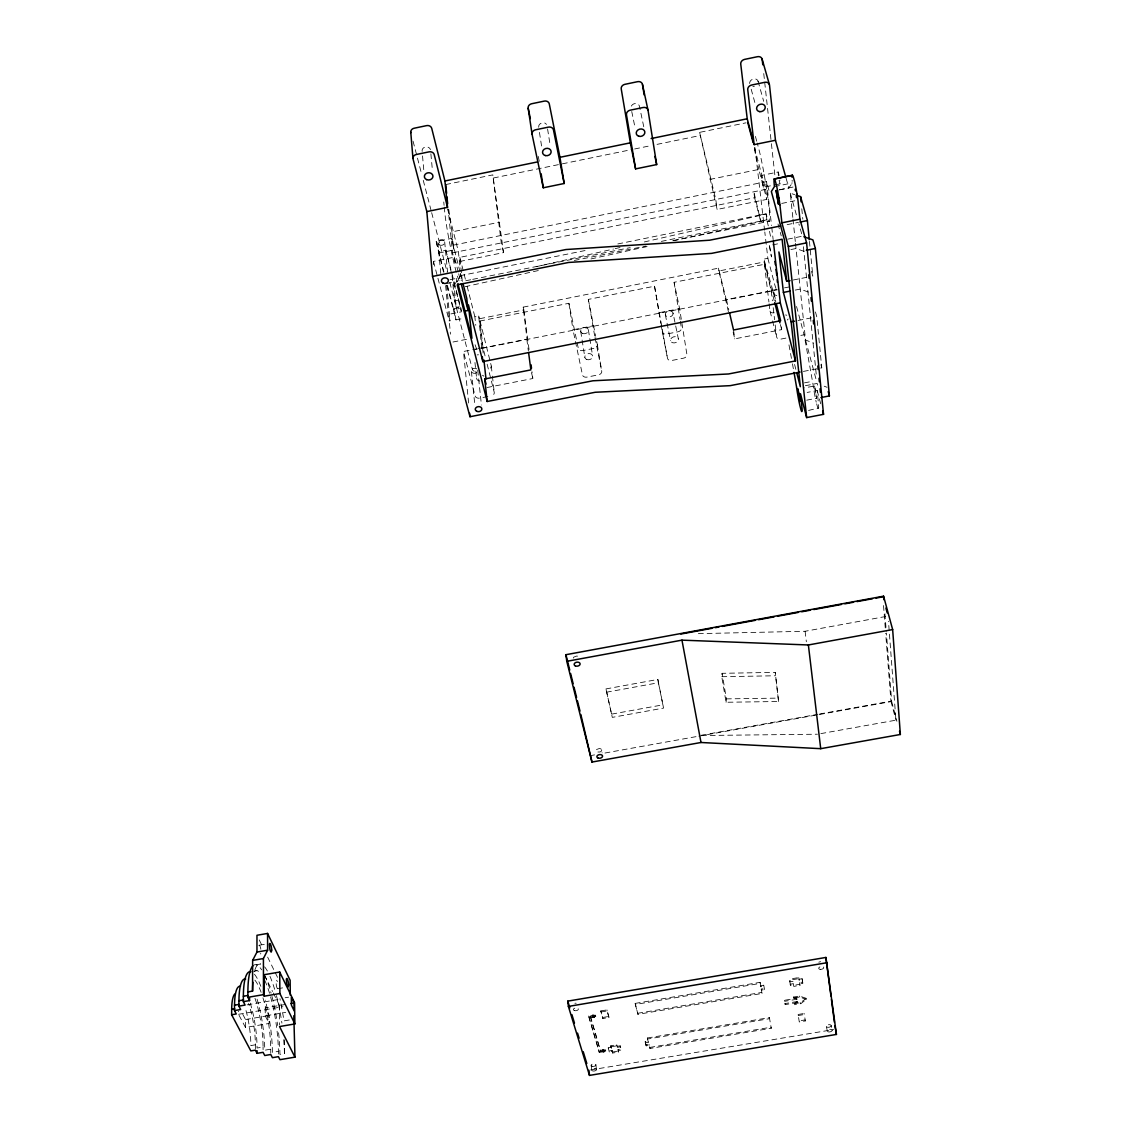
<?xml version="1.0" encoding="UTF-8"?>
<svg xmlns="http://www.w3.org/2000/svg" width="1132" height="1132" viewBox="0 0 1132 1132"><rect width="100%" height="100%" fill="white"/><g stroke="black" fill="none" stroke-linecap="round" stroke-linejoin="round"><path stroke-width="0.75" stroke-dasharray="5 3.75" d="M255.365 1048.812L255.365 1044.808A34.908 8.108 81.5 0 0 248.516 1003.504M285.618 1004.424L265.228 1007.919L269.076 1015.517L269.105 1023.455L245.488 1027.488L245.531 1019.55L241.682 1012.192M245.488 1027.488L238.541 1014.3L238.569 1011.102M481.666 348.104L478.723 316.026L474.86 316.79L475.78 325.309M778.561 701.5L775.236 672.366L722.089 673.314L721.777 676.71L726.065 702.264L778.561 701.5L775.236 672.366M438.551 253.073L454.088 249.946L451.795 238.357L436.202 241.484L443.574 272.303M451.795 238.357L454.088 249.946M726.065 702.264L726.376 698.883L722.089 673.314M814.573 385.998L816.625 398.238L814.573 385.998L804.527 387.823M260.827 953.682L260.77 953.795A4.386 0.976 80.9 0 1 260.233 953.653M808.559 410.421L818.634 408.015A16.598 1.316 80.1 0 0 818.606 405.199L817.163 390.498L807.158 392.436M453.819 285.575L460.837 275.585L460.285 270.208M779.297 189.893L788.834 187.969L792.343 182.96L792.117 180.271M481.411 348.288L527.003 339.119L523.182 307.14L718.509 268.157L726.249 299.626L772.859 290.528L775.816 302.003M592.998 1017.611L593.281 1015.206L588.711 1015.984L588.838 1017.031L593.409 1016.253L592.404 1014.923L595.687 1015.234L594.526 1017.357L592.998 1017.611L593.522 1016.027L590.48 1016.536L590.607 1017.583L600.526 1051.402L603.512 1050.906L602.521 1049.605L604.007 1049.364L605.846 1050.921L603.101 1052.208L603.597 1050.652M592.871 1016.564L595.687 1015.234M602.974 1051.161L605.719 1049.888M603.101 1052.208L603.37 1049.873L602.521 1049.605M794.452 1003.659L797.253 1001.509L797.452 1002.556L794.65 1004.707L794.452 1003.659L800.565 1002.641L806.182 998.325L806.394 999.372L800.763 1003.674L794.65 1004.707M779.156 175.46L778.193 171.993L761.341 175.46L763.336 187.261L773.382 185.238M778.193 171.993L778.349 175.856M763.336 187.261L761.44 175.403M775.052 184.898L780.189 183.823L779.934 180.03M446.956 285.222L455.998 319.889L453.776 308.711L453.776 309.687L459.479 308.541M536.2 266.699L613.445 249.026M615.157 248.63L620.308 247.455M644.334 241.951L766.208 214.047L767.623 218.816A41.021 2.872 80.5 0 0 768.175 200.279A41.021 2.872 80.5 0 0 758.553 147.967L757.209 143.014M465.054 286.707L539.228 270.35M590.961 258.945L647.886 246.394M673.766 240.677L766.902 220.146L768.571 227.051M445.739 184.558L492.802 174.88L503.542 252.606L454.979 262.426L452.531 252.818L448.173 209.066M754.45 147.57L765.671 189.398L766.803 199.402L717.122 209.434L699.633 132.359L746.016 122.822M493.51 177.979L560.637 164.182M562.363 163.829L632.944 149.325M634.656 148.971L650.15 145.787M657.041 144.372L700.071 135.543M460.017 271.793L453.253 245.163L451.923 231.904L499.736 222.169M709.92 179.394L758.808 169.446L766.803 199.402M453.253 245.163L766.576 181.587L769.774 193.459M443.956 272.119L438.608 251.629L445.909 250.144L460.908 308.258M774.429 186.582L792.343 182.96M452.531 252.818L765.671 189.398M779.552 189.794L794.31 186.794M433.74 264.676L433.457 261.407L454.456 257.162L458.276 272.161M462.323 281.444L459.847 257.346L754.563 197.718L753.841 191.69L760.662 221.065L766.831 219.82L766.123 213.778L759.94 215.023M781.703 203.435L794.791 200.788M585.046 250.554L460.837 275.585L461.177 280.51M617.831 243.946L766.123 213.778M450.041 279.703L456.578 278.387L457.455 281.811M446.532 283.566L453.748 282.109L461.417 311.824L448.357 314.413L450.069 320.88L449.248 321.049L450.479 334.166M465.79 280.736L470.983 279.703M472.709 279.349L630.184 247.653M661.343 241.385L766.831 219.82M574.278 260.473L646.018 246.054M672.762 240.663L769.519 221.207M787.136 224.645L798.484 222.367M459.295 306.758L456.238 307.366L454.555 300.886L459.139 299.966M787.674 239.163L802.362 236.22L798.909 223.91M453.89 308.668L460.554 307.338M772.675 244.866L780.797 243.239M790.9 249.549L796.037 248.516L806.083 252.068M455.998 319.889L464.332 318.219M774.26 300.871L764.242 261.945L763.902 259.101L767.864 258.308L764.793 231.961M483.166 353.156L479.416 318.757L523.819 309.899L523.182 307.14M728.414 311.71L718.905 270.987L764.242 261.945M485.048 355.887L482.954 347.623L480.039 321.007L568.901 303.291L578.311 348.387A3.877 3.014 -10.4 0 0 582.725 350.58L594.116 348.331A3.877 3.014 -10.8 0 0 597.342 344.637L595.998 337.93M594.682 335.949L588.315 299.414L654.537 286.212L667.484 358.25A3.962 3.014 -13.4 0 0 671.856 360.457L683.487 358.179A3.962 3.028 -13.8 0 0 686.898 354.429L679.61 308.654L674.092 282.307L764.454 264.294L771.189 290.5L772.392 300.801M452.984 342.02L468.478 338.949M793.249 280L806.295 277.411M468.62 402.992L463.483 351.486L476.459 348.911M478.086 348.599L482.954 347.623M597.342 344.637L601.729 371.14A3.934 3.014 -10.6 0 1 598.46 374.848L586.914 377.112A3.92 3.014 -10.2 0 1 582.456 374.918L573.004 329.78L592.673 325.889M659.786 312.588L679.61 308.654M771.189 290.5L776.198 289.509M784.533 287.853L789.528 286.863M482.26 348.288L777.344 289.82M795.188 290.089L800.239 289.099L810.13 292.707M797.989 320.498L811.658 317.809M486.93 387.54L532.875 378.512L531.969 371.65M733.154 332.072L734.739 338.864L781.674 329.638L780.995 323.71M487.878 396.525L479.699 398.124A3.905 2.986 -6.1 0 1 475.129 395.974L463.483 351.486M785.905 338.1L780.868 339.091A4.004 3.028 -17.2 0 1 776.609 336.841L774.797 321.389M800.833 335.412L804.116 334.775L812.96 383.904A16.598 1.316 80.1 0 0 813.837 389.96L814.969 396.327A16.598 1.316 80.1 0 0 816.214 402.143M803.395 371.423L821.761 367.843L816.78 316.804L815.012 310.38M804.442 382.871L812.649 381.272M805.376 385.701L817.148 383.423L817.983 386.564M806.72 400.162L816.625 398.238M698.359 633.651L805.107 631.274L888.082 616.063M605.96 688.921L657.862 679.455L663.564 708.094L612.299 717.377L605.96 688.921L612.299 717.377M606.441 692.218L658.414 682.752L663.564 708.094M611.818 714.094L663.012 704.826M701.472 735.22L817.927 714.292M819.667 713.981L890.926 701.175L885.677 633.354M591.088 755.511L594.555 754.888M604.983 753.021L697.071 736.465M698.812 736.154L891.676 701.5L886.413 633.043M820.856 733.607L895.936 720.178L888.478 621.27M259.341 945.22L265.383 944.173M256.186 964.775L260.742 963.983A60.053 13.301 81.4 0 0 254.813 970.237M253.964 971.199L256.992 970.676M277.68 988.731L284.585 987.543M285.151 997.759L288.603 997.165M247.116 1004.862L279.434 999.315M273.321 993.033L279.392 1005.258L282.759 1004.678M238.541 1014.3L282.915 1006.702M265.228 1007.919L265.242 1015.871L285.703 1012.376M245.531 1019.55L269.076 1015.517M289.283 1019.989L284.104 1020.866L279.972 998.636M255.365 1044.808L250.851 1045.572A34.908 8.179 81.5 0 0 244.936 1007.013M254.969 998.297A41.276 9.466 81.5 0 1 263.063 1047.001L257.063 1048.02A41.261 9.58 81.5 0 0 249.436 1000.631M262.949 997.801A47.643 10.782 81.4 0 1 270.732 1049.18L264.732 1050.199A47.629 10.924 81.5 0 0 256.455 997.193M264.761 980.369A54.011 12.07 81.4 0 1 278.373 1051.359L272.387 1052.364A53.996 12.226 81.4 0 0 265.228 1000.094M284.288 1039.827L284.415 1053.609L279.929 1054.373A60.053 13.428 81.4 0 0 278.33 1030.544M635.193 1003.405L760.053 982.35L760.251 983.397L635.349 1004.466L635.193 1003.405L637.924 1014.329L762.034 993.457L761.242 989.071L764.326 988.547L764.524 989.594L761.44 990.118L761.242 989.071M600.837 1010.933L606.95 1009.9L608.79 1016.451L608.931 1017.498L602.847 1018.517L600.837 1010.933L602.847 1018.517M792.527 978.614L798.739 977.567L798.937 978.614L792.725 979.661L792.527 978.614L792.994 981.345L789.895 981.869L789.683 980.836L792.782 980.312L792.994 981.345M600.979 1011.98L607.092 1010.947L608.931 1017.498M763.746 985.194L760.647 985.717L760.846 986.764L763.944 986.241L763.746 985.194L764.524 989.594M802.305 979.788L802.093 978.741L798.994 979.265L799.192 980.312L802.305 979.788L802.8 983.156L799.701 983.68L799.503 982.633L802.588 982.109L802.8 983.156M592.531 1015.984L595.814 1016.281M590.607 1017.583L593.649 1017.074M793.306 983.68L790.207 984.203L790.419 985.236L793.518 984.727L793.306 983.68L793.773 986.397L799.956 985.364L799.503 982.633M602.705 1017.47L608.79 1016.451M637.783 1013.282L761.836 992.41L762.034 993.457M793.419 997.08L796.744 998.226L796.942 999.259L793.631 998.127L793.419 997.08L799.56 996.061L806.182 998.325M793.631 998.127L799.758 997.094L806.394 999.372M797.452 1002.556L785.226 1004.593L784.49 1000.278L796.744 998.226M796.942 999.259L784.688 1001.311L784.49 1000.278M797.253 1001.509L785.014 1003.56L785.226 1004.593M647.363 1038.002L769.406 1017.626L769.604 1018.659L647.518 1039.049L647.363 1038.002L648.339 1042.204L645.339 1042.699L645.198 1041.666L648.183 1041.157M611.365 1048.373L611.223 1047.326L608.252 1047.836L608.379 1048.869L611.365 1048.373L610.785 1045.77L616.756 1044.765L617.336 1047.369L620.322 1046.874L621.185 1050.001L618.213 1050.496L618.072 1049.463L621.058 1048.968L621.185 1050.001M798.088 1014.484L804.159 1013.465L804.357 1014.513L798.286 1015.517L798.088 1014.484L799.291 1021.955L805.333 1020.937L804.159 1013.465M610.912 1046.803L616.883 1045.812L617.336 1047.369M617.195 1046.336L620.18 1045.841L621.058 1048.968M590.48 1016.536L600.399 1050.369L603.37 1049.873M588.711 1015.984L599.139 1051.402L605.846 1050.921M588.838 1017.031L599.267 1052.435L603.738 1051.685M612.695 1053.043L612.115 1050.454L609.143 1050.949L609.285 1051.996L612.256 1051.486L612.695 1053.043L618.652 1052.053L618.072 1049.463M645.198 1041.666L646.018 1044.808L649.004 1044.298L649.966 1048.473L771.274 1028.252L769.406 1017.626M645.339 1042.699L646.16 1045.841L649.145 1045.345L649.966 1048.473M612.568 1052.01L618.511 1051.02M649.81 1047.425L771.076 1027.219L771.274 1028.252M590.621 1069.938L833.605 1029.582M818.323 408.539L818.167 408.397A16.598 1.316 80.1 0 1 817.318 406.289L816.2 402.058M721.777 676.71L774.996 675.776M726.376 698.883L778.802 698.104M701.486 735.517L817.446 734.215M436.202 241.484L438.608 251.629M772.859 290.528L763.902 259.101M592.404 1014.923L593.281 1015.206M792.81 217.386L790.292 193.176L794.692 194.662M795.499 243.323L805.531 340.025L813.583 343.095M824.223 386.196L827.053 387.3M265.242 1015.871L269.105 1023.455M780.061 183.879L779.113 180.412M264.223 974.709L272.557 991.505M259.256 939.956L263.063 947.753M267.647 957.12L277.552 977.397M608.252 1047.836L609.285 1051.996M610.785 1045.77L611.223 1047.326M618.213 1050.496L618.652 1052.053M786.061 178.092L788.834 187.969M790.292 193.176L797.112 217.5M811.474 271.298L812.818 276.109L809.437 241.399M758.044 81.15L763.69 101.328M751.195 89.216L755.355 104.37M820.884 364.631L821.761 367.843M755.426 136.392L756.77 141.359M778.009 223.98L781.207 235.852M796.546 306.503L804.116 334.775M805.531 340.025L816.313 380.324M817.163 390.498L820.799 404.124M433.457 261.407L449.248 321.049M891.676 701.5L896.898 721.296M890.926 701.175L895.936 720.178M754.563 197.718L760.662 221.065M447.522 285.773L453.776 309.687M635.349 1004.466L637.924 1014.329M767.864 258.308L773.948 281.755A39.549 2.731 80.3 0 0 776.594 289.65M794.579 364.447L796.291 371.055M647.518 1039.049L648.339 1042.204M413.067 141.203L421.486 173.536M423.255 180.356L431.221 210.991M431.66 212.689L447.154 272.274M449.8 282.476L472.369 369.301A3.849 2.986 -6.1 0 0 476.897 371.452M774.047 293.683L776.113 301.72M780.358 324.573L781.674 329.638M770.057 311.088L772.137 319.295M772.562 320.936L776.722 337.35M460.441 273.463L462.563 281.783M458.701 273.817L460.823 282.151M487.128 364.15L494.217 392.238A3.905 2.986 -6.5 0 1 491.147 395.889M447.607 208.925L458.375 251.545L460.116 268.51M459.847 257.346L465.422 279.42M467.134 286.212L474.86 316.79M478.723 316.026L479.416 318.757M480.039 321.007L491.217 365.579A3.849 2.986 -6.5 0 1 488.189 369.23M754.308 148.844L758.808 169.446M699.633 132.359L715.778 199.501L717.122 209.434M726.461 299.711L728.767 309.588M503.542 252.606L501.292 242.941L492.802 174.88M531.531 372.768L532.875 378.512M643.754 126.742L639.467 106.38A4.316 3.665 -17.9 0 0 635.024 103.564A4.316 3.665 -17.9 0 0 630.991 107.483M831.171 1025.592A2.434 1.274 -10.1 0 1 827.704 1027.29A2.434 1.274 -10.1 0 1 827.407 1025.097A2.434 1.274 -10.1 0 1 831.171 1025.592L832.147 1030.233M538.238 156.4L539.313 161.551M826.36 1026.399L827.322 1031.04M631.741 111.516L635.222 128.496M673.059 313.139A3.934 3.071 -14.1 0 1 667.696 316.903A3.934 3.071 -14.1 0 1 666.847 311.654A3.934 3.071 -14.1 0 1 673.059 313.139L678.393 339.034A3.99 3.071 -13.8 0 1 672.946 342.798A3.99 3.071 -13.8 0 1 672.097 337.548A3.99 3.071 -13.8 0 1 678.393 339.034M665.333 314.668L670.568 340.562M799.956 985.364L799.758 984.316L793.56 985.349L793.773 986.397M805.333 1020.937L805.121 1019.904L799.079 1020.923L799.291 1021.955M799.56 996.061L799.758 997.094M800.565 1002.641L800.763 1003.674M588.315 299.414L595.658 336.261M595.022 337.619L601.729 371.14M661.102 325.068L667.484 358.25M788.976 344.878L792.131 362.084M792.457 363.811L793.716 370.688M451.923 231.904L448.541 207.892M760.053 982.35L760.846 986.764M654.537 286.212L660.819 323.384M657.862 679.455L658.414 682.752M588.399 329.907L592.616 355.915M674.092 282.307L680.049 319.578M680.318 321.276L681.393 328.039A3.905 3.014 -14.1 0 1 678.04 331.789L666.564 334.039A3.905 3.014 -13.7 0 1 662.234 331.832M580.73 331.421L584.848 357.443M789.683 980.836L790.419 985.236M547.577 128.949L550.279 146.028M568.901 303.291L573.004 329.78M539.455 132.387L541.818 147.768M461.248 310.833L460.922 308.47M798.739 977.567L799.192 980.312M802.093 978.741L802.588 982.109M649.004 1044.298L649.145 1045.345M646.018 1044.808L646.16 1045.841M601.686 749.908A2.844 1.811 -7.8 0 1 600.031 751.988L597.215 752.016A2.844 1.811 -7.8 0 1 596.606 749.511L599.196 748.563A2.844 1.811 -7.8 0 1 601.686 749.908L602.111 752.907M718.509 268.157L718.905 270.987M733.536 330.006L734.739 338.864M523.819 309.899L529.252 351.076M620.18 1045.841L620.322 1046.874M526.833 339.275L528.361 350.92M616.756 1044.765L616.883 1045.812M606.95 1009.9L607.092 1010.947M612.115 1050.454L612.256 1051.486M604.46 1050.921L604.587 1051.953M604.007 1049.364L604.134 1050.397M600.399 1050.369L600.526 1051.402M599.139 1051.402L599.267 1052.435M594.399 1016.31L594.526 1017.357M593.918 1014.668L594.045 1015.729M595.871 1064.717L596.437 1069.386M805.107 631.274L806.352 641.745M591.159 1065.509L591.711 1070.164M445.909 250.144L452.078 275.656L454.555 300.886M764.454 264.294L768.925 302.003M769.123 303.716L769.93 310.578A3.962 3.014 -17.6 0 0 774.147 312.828M754.959 147.641L764.581 230.206M773.198 307.663L774.599 319.677M766.576 181.587L771.557 225.523M771.755 227.277L773.142 239.574M491.288 366.089L492.236 374.423M492.42 376.093L494.288 392.747M763.746 73.58L771.232 141.953M771.416 143.707L775.066 177.017M477.732 370.178L481.425 405.015M474.959 362.523L476.6 378.215M792.98 219.113L795.315 241.597M471.407 371.423L474.803 404.534M801.781 208.755L802.814 219.155M803.423 246.734L811.163 323.837M811.333 325.591L816.441 376.404M454.456 257.162L454.979 262.426M456.578 278.387L456.903 281.627M453.748 282.109L456.238 307.366M443.758 201.977L444.084 205.359M444.253 207.057L444.749 212.123A40.455 2.901 78.8 0 0 456.55 273.095M444.678 241.838L447.565 272.034M446.687 285.264L450.069 320.88M445.64 285.589L448.357 314.413M430.882 153.768L432.481 170.974M437.9 242.46L440.787 273.675M422.547 155.947L423.906 171.456M883.526 605.535L885.549 631.614M884.927 613.728L886.271 631.288M279.392 1005.258L279.533 1024.913M278.373 1051.359L278.401 1054.005M270.732 1049.18L270.76 1053.17M263.063 1047.001L263.077 1049.661M749.667 83.542A4.401 3.651 -23.9 0 1 753.502 78.971A4.401 3.651 -23.9 0 1 758.185 81.773M754.337 86.329A4.401 3.651 -23.9 0 1 752.865 86.414M788.113 318.998A4.047 3.071 -17.7 0 1 787.32 319.988M785.551 314.965A4.047 3.071 -17.7 0 1 786.797 315.276M776.821 295.537A3.99 3.071 -18.1 0 1 773.906 292.891A3.99 3.071 -18.1 0 1 776.793 289.495M422.179 151.405A4.245 3.622 -4.5 0 1 425.42 147.019A4.245 3.622 -4.5 0 1 430.457 149.693M479.926 381.017A3.934 3.042 -6.2 0 1 476.685 378.739A3.934 3.042 -6.2 0 1 478.496 375.47M482.416 375.23A3.934 3.042 -6.2 0 1 483.888 376.263M458.998 280.877A40.455 2.901 78.8 0 1 457.314 275.784M769.505 231.338A39.549 2.731 80.3 0 1 771.09 239.22M538.676 127.265A4.273 3.651 -12.2 0 1 546.544 124.364M476.699 372.598A3.24 2.505 -6 0 1 472.143 372.555A3.24 2.505 -6 0 1 472.44 369.004A3.24 2.505 -6 0 1 476.997 369.046M478.482 354.769A3.877 3.028 -6.2 0 1 477.138 354.854M475.185 349.632A3.877 3.028 -6.2 0 1 476.982 348.868M477.081 349.321A39.026 2.745 78.9 0 1 474.393 342.515M252.832 965.907A60.053 13.428 81.4 0 1 261.662 969.827M264.718 975.402A60.053 13.428 81.4 0 1 271.057 993.104M271.949 996.372A60.053 13.428 81.4 0 1 277.68 1025.521M253.978 971.737A54.011 12.07 81.4 0 1 260.459 973.209M254.431 974.242A53.996 12.226 81.4 0 1 261.832 988.958M254.87 980.142A47.643 10.782 81.4 0 1 261.393 993.089M264.563 966.841A60.053 13.301 81.4 0 1 267.817 971.836M269.982 976.35A60.053 13.301 81.4 0 1 275.515 992.339M276.406 995.608A60.053 13.301 81.4 0 1 281.91 1023.102M283.764 1039.7A60.053 13.301 81.4 0 1 284.415 1053.609M258.903 945.659A4.386 0.976 80.9 0 1 260.954 949.819M277.411 988.533A4.302 0.92 81.1 0 1 276.307 985.378L275.996 981.331A4.302 0.92 81.1 0 1 277.354 981.628M573.344 658.102A3 2.009 -7.7 0 1 573.896 657.084L576.613 656.065A3 2.009 -7.7 0 1 578.636 656.645M574.886 1003.277A2.505 1.373 -6.5 0 1 576.174 1003.249M818.818 962.214A2.547 1.387 -10.4 0 1 820.7 961.761M769.42 245.517L771.458 256.907L769.42 245.517M596.451 1069.712L596.309 1070.051A2.405 1.259 -6.6 0 1 592.22 1070.731L591.894 1070.462A2.405 1.259 -6.6 0 1 593.706 1068.551A2.405 1.259 -6.6 0 1 596.451 1069.712M832.105 1030.573L831.907 1030.927A2.448 1.274 -10.1 0 1 827.733 1031.62L827.45 1031.351A2.448 1.274 -10.1 0 1 829.558 1029.37A2.448 1.274 -10.1 0 1 832.105 1030.573M586.701 359.467A3.962 3.056 -10.5 0 0 592.673 356.453A3.962 3.056 -10.5 0 0 586.843 354.118A3.962 3.056 -10.5 0 0 586.701 359.467M582.57 333.431A3.905 3.056 -10.7 0 0 588.442 330.431A3.905 3.056 -10.7 0 0 582.683 328.096A3.905 3.056 -10.7 0 0 582.57 333.431M439.442 244.922A3.424 2.816 -5.1 0 0 444.735 242.573A3.424 2.816 -5.1 0 0 439.768 240.041A3.424 2.816 -5.1 0 0 439.442 244.922M574.391 1010.579A2.505 1.373 -6.5 0 0 578.325 1009.291A2.505 1.373 -6.5 0 0 574.83 1008.173A2.505 1.373 -6.5 0 0 574.391 1010.579M820.134 969.332A2.547 1.387 -10.4 0 0 823.742 967.506A2.547 1.387 -10.4 0 0 819.823 966.94A2.547 1.387 -10.4 0 0 820.134 969.332M592.107 1066.259A2.391 1.259 -6.6 0 0 595.885 1065.056A2.391 1.259 -6.6 0 0 592.545 1064.038A2.391 1.259 -6.6 0 0 592.107 1066.259"/><path stroke-width="1.5" d="M293.811 1015.687L294.957 1057.147L279.972 1059.679L278.415 1056.665L272.416 1057.684L270.76 1054.5L264.747 1055.519L263.077 1052.321L257.049 1053.34L257.063 1050.68M250.936 971.723A53.996 12.226 81.4 0 0 243.366 996.245L243.323 1001.65L249.549 1000.589L247.88 997.32L247.894 991.915L252.563 991.108L252.634 960.403L256.964 952.054L256.964 935.273L267.562 933.433L290.132 980.312L290.301 995.212M249.549 1000.589L249.564 997.886M240.479 986.269A41.261 9.58 81.5 0 0 234.522 1005.188L234.48 1010.593L240.677 1009.532L238.894 1006.136L238.937 1000.73A47.629 10.924 81.5 0 1 245.701 978.996M257.049 1053.34L255.365 1050.142L250.837 1050.906L231.635 1014.753L231.678 1009.376A34.908 8.179 81.5 0 1 234.734 994.066M797.084 194.336L795.81 187.219A18.423 1.542 80.6 0 0 794.48 181.092L793.291 176.903A18.409 1.542 80.6 0 0 792.414 175.304L774.231 178.998L774.019 180.144A18.395 1.387 80.5 0 0 774.175 183.908L774.429 186.582L771.345 191.506L784.419 239.814L800.338 386.677L796.716 372.711M294.957 1057.147L279.547 1026.554L294.872 1023.936L279.887 993.514L264.265 996.188L263.487 994.646L263.416 958.535L267.619 950.201L267.562 933.433M792.428 175.29L792.018 176.479A18.409 1.542 80.6 0 0 791.99 177.2M800.055 372.06L730.197 385.658L595.22 392.266L469.992 416.732L432.537 276.449L426.835 211.599L447.536 207.368L444.918 180.979L537.601 161.904M559.944 157.306L549.275 103.875A4.316 3.707 -12.8 0 0 544.322 101.102L531.658 103.748A4.302 3.707 -12 0 0 528.191 108.262L532.082 134.326L543.275 187.785L564.189 183.497L559.944 157.306L630.34 142.83L621.227 88.89A4.344 3.721 -18 0 1 624.864 84.334L637.627 81.674A4.358 3.721 -18.8 0 1 642.481 84.476L648.042 110.313L656.673 164.579L635.59 168.894L630.34 142.83M651.126 138.557L747.219 118.775L740.738 64.015A4.429 3.707 -24.4 0 1 744.587 59.388L757.492 56.699A4.443 3.707 -25 0 1 762.204 59.557L762.784 64.807M754.153 144.627L775.462 140.269L769.519 85.169A4.5 3.721 -24.2 0 0 764.751 82.311L751.662 85.027A4.486 3.721 -23.6 0 0 747.743 89.683L754.153 144.627L747.219 118.775M774.231 178.998L792.273 175.333M432.537 276.449L565.943 249.535L709.651 240.21L780.67 225.947M799.914 219.198L806.592 242.871L823.53 414.34L806.649 417.595L788.353 246.521L781.901 222.82L799.914 219.198L798.074 201.326A18.423 1.542 80.6 0 0 797.069 194.237M799.97 222.07L807.399 220.57L800.565 196.628L796.164 195.157M464.771 311.13L468.054 310.479L466.794 298.438L462.988 283.453M788.353 246.521L806.592 242.871M806.309 250.271L815.365 248.46L812.918 239.899L803.876 236.744M786.712 281.288L782.113 239.248L711.519 253.384L568.604 262.454L457.215 284.854L487.199 401.492L592.871 380.791L728.541 373.97L795.428 360.938L791.155 321.842L783.415 292.424L778.901 251.941L786.712 281.288L789.98 280.651M783.415 292.424L790.15 291.094M457.894 283.524L471.931 338.256L468.436 304.918L482.855 361.617L780.316 302.838L773.34 241.342M487.199 401.492L484.737 378.979L530.866 369.895L528.587 352.59M791.155 321.842L794.565 321.177M820.926 397.558L829.402 395.917L815.365 248.46M565.915 654.706L883.568 596.182L892.653 629.576L900.364 734.484L820.714 748.677L700.991 742.493L591.965 762.062L566.778 661.329L565.915 654.706L569.75 670.073M680.856 634.047L711.929 628.317M715.396 627.68L718.848 627.043M722.301 626.406L755.101 620.364M758.553 619.728L774.09 616.869M777.543 616.232L798.258 612.412M801.711 611.775L810.342 610.19M813.795 609.554L841.416 604.46M844.868 603.823L853.514 602.238M856.966 601.601L872.503 598.743M875.956 598.106L882.861 596.833M566.778 661.329L681.959 640.146L808.375 644.971L892.653 629.576M256.964 952.054L267.619 950.201M252.634 960.403L263.416 958.535M294.872 1023.936L294.575 1002.655L279.717 972.034L264.223 974.709L264.265 996.188M243.366 996.245L248.021 995.452M247.88 997.32L263.487 994.646M238.937 1000.73L243.578 999.938M234.522 1005.188L239.163 1004.395M238.894 1006.136L245.106 1005.06L243.323 1001.65M231.678 1009.376L234.763 1008.838M290.712 1003.56L294.108 1002.966L294.221 1010.933L291.448 1005.244L291.349 997.278L294.108 1002.966M231.635 1014.753L236.263 1013.961L234.48 1010.593M567.783 1001.127L825.893 957.446L836.435 1034.436L589.489 1075.4L568.391 1006.419L567.783 1001.127L569.835 1007.876M568.391 1006.419L827.011 962.709M571.901 1014.612L574.476 1023.045M577.561 1033.148L579.103 1038.2M583.221 1051.685L586.815 1063.486M762.062 58.921L769.392 84.532M775.462 140.269L785.608 176.451M828.228 391.615L829.402 395.917M885.903 608.054L887.205 612.865M747.728 122.468L753.105 142.547M822.624 410.93L823.53 414.34M899.501 731.187L900.364 734.484M426.835 211.599L413.038 158.961A4.33 3.693 -3.9 0 1 416.335 154.49L429.056 151.858A4.344 3.693 -4.7 0 1 434.207 154.575L447.536 207.368M780.316 302.838L795.428 360.938M806.649 417.595L800.48 393.724L802.05 408.383A16.584 1.189 80.1 0 1 802.107 411.199L801.697 411.567A16.584 1.189 80.1 0 1 800.89 409.459L799.8 405.228A16.584 1.189 80.1 0 1 798.598 399.497L797.466 393.129A16.584 1.189 80.1 0 1 796.574 387.158M776.241 303.645L780.656 320.738L733.536 330.006L729.532 312.885M774.698 302.569L779.934 322.875M461.248 283.821L468.054 310.479M484.737 378.979L486.053 384.116M444.918 180.979L431.717 128.341A4.273 3.679 -4.7 0 0 426.637 125.624L414.1 128.241A4.273 3.679 -3.8 0 0 410.859 132.685M570.613 673.498L573.16 683.742M574.023 687.166L576.584 697.411M577.433 700.835L579.994 711.08M580.843 714.504L591.965 762.062M776.326 184.771L775.179 180.582A18.395 1.387 80.5 0 0 774.373 178.955M795.117 189.299L795.456 190.827M654.933 156.442L656.673 164.579M836.435 1034.436L834.892 1025.79M528.191 108.262L530.342 118.577M564.189 183.497L553.463 129.897A4.372 3.721 -12.4 0 0 548.44 127.124L535.592 129.784A4.372 3.721 -11.6 0 0 532.082 134.326M777.642 190.898L778.901 198.001M681.959 640.146L700.991 742.493M794.027 372.414L796.56 387.073M635.59 168.894L626.477 114.785A4.415 3.736 -17.4 0 1 630.17 110.186L643.118 107.512A4.415 3.736 -18.2 0 1 648.042 110.313M642.481 84.476L644.15 94.947M541.167 173.79L543.275 187.785M825.893 957.446L830.959 995.99M831.426 999.499L834.426 1022.281M531.064 364.801L531.516 368.225M779.934 204.991L781.901 222.82M588.881 1070.221L589.489 1075.4M808.375 644.971L820.714 748.677M796.334 196.091L796.518 197.675M483.93 360.033L485.996 378.951M482.317 356.622L482.855 361.617M808.743 274.821L809.097 278.33M811.007 297.617L811.361 301.112M813.271 320.398L813.625 323.908M817.799 365.99L818.139 369.499M819.016 378.272L819.37 381.781M820.063 388.785L820.403 392.295M800.565 196.628L801.088 201.836M469.653 413.293L469.992 416.732M445.739 184.558L446.616 193.303M446.956 196.812L447.664 203.817M807.399 220.57L809.267 239.673M410.76 132.062L412.939 158.324M883.568 596.182L883.851 599.691M279.717 972.034L279.887 993.514M774.882 261.421A39.549 2.731 80.3 0 1 775.363 264.718M776.014 269.416A39.549 2.731 80.3 0 1 776.722 275.189M777.189 279.745A39.549 2.731 80.3 0 1 777.415 282.363M776.297 184.714A18.395 1.387 80.5 0 1 777.613 190.827M778.858 197.859A18.395 1.387 80.5 0 1 779.891 204.835M247.894 991.915A60.053 13.428 81.4 0 1 252.832 965.907M252.563 991.108A60.053 13.301 81.4 0 1 252.875 982.222M288.561 984.996L288.264 986.849A4.302 0.906 81.1 0 1 286.679 983.595L286.354 979.548A4.302 0.906 81.1 0 1 287.415 979.123A4.302 0.906 81.1 0 1 288.519 983.991L288.561 984.996M271.68 950.116L271.355 951.955A4.386 0.948 80.9 0 1 269.699 948.559L269.388 944.442A4.386 0.948 80.9 0 1 270.491 944.102A4.386 0.948 80.9 0 1 271.638 949.097L271.68 950.116M776.142 190.501L778.434 204.1L776.142 190.501M797.918 389.097L800.126 401.435L797.918 389.097M638.929 136.293A4.372 3.665 -17.3 0 0 644.83 131.821A4.372 3.665 -17.3 0 0 637.896 129.996A4.372 3.665 -17.3 0 0 638.929 136.293M759.827 111.658A4.457 3.665 -23.2 0 0 765.105 106.38A4.457 3.665 -23.2 0 0 757.832 105.63A4.457 3.665 -23.2 0 0 759.827 111.658M426.651 179.634A4.302 3.637 -4.6 0 0 432.962 176.139A4.302 3.637 -4.6 0 0 426.382 173.338A4.302 3.637 -4.6 0 0 426.651 179.634M545.355 155.565A4.33 3.665 -11.8 0 0 551.086 151.15A4.33 3.665 -11.8 0 0 544.082 149.339A4.33 3.665 -11.8 0 0 545.355 155.565M476.728 411.298A3.297 2.505 -6 0 0 481.85 409.147A3.297 2.505 -6 0 0 477.11 406.94A3.297 2.505 -6 0 0 476.728 411.298M442.994 283.085A3.495 2.83 -5.1 0 0 448.399 280.708A3.495 2.83 -5.1 0 0 443.334 278.175A3.495 2.83 -5.1 0 0 442.994 283.085M575.381 665.927A3 2.009 -7.7 0 0 580.108 664.144A3 2.009 -7.7 0 0 575.919 662.418A3 2.009 -7.7 0 0 575.381 665.927M598.036 758.016A2.858 1.811 -7.8 0 0 602.549 756.374A2.858 1.811 -7.8 0 0 598.587 754.832A2.858 1.811 -7.8 0 0 598.036 758.016"/></g></svg>
